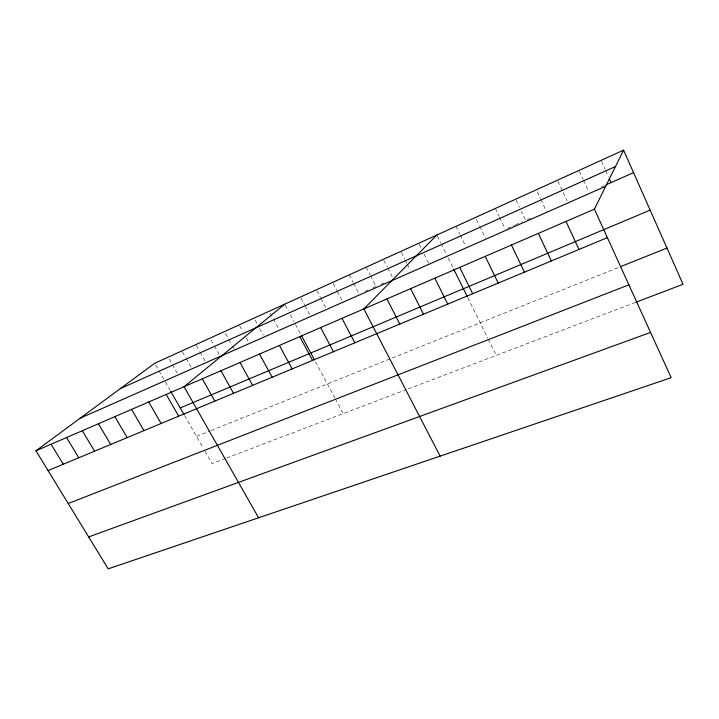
<?xml version="1.0" encoding="UTF-8"?>
<svg xmlns="http://www.w3.org/2000/svg" width="719" height="719" viewBox="0 0 719 719"><rect width="100%" height="100%" fill="white"/><g stroke="black" fill="none" stroke-linecap="round" stroke-linejoin="round"><path stroke-width="0.54" stroke-dasharray="3.6 2.7" d="M365.081 291.285L368.065 289.973M373.035 287.771L376.019 286.459M381.079 284.221L384.117 282.873M507.353 228.426L514.453 225.281M515.469 224.84L522.569 221.695M530.541 218.172L525.616 220.356L521.338 211.296M601.048 187.021L604.05 185.691M196.485 436.343L210.092 430.897M211.071 430.501L390.183 358.835M392.259 357.999L619.41 267.1M225.694 458.354L212.051 463.548L204.286 449.986M226.683 457.976L406.154 389.671M408.239 388.88L634.464 302.78M155.744 365.153L158.405 369.809M158.935 370.734L163.725 379.102M165.325 381.897L170.133 390.3M184.576 415.546L203.171 448.036M169.244 359.042L171.913 363.733M172.443 364.668L177.242 373.116M182.428 351.87L185.637 357.559M186.176 358.502L191.524 367.984M196.377 345.542L199.594 351.285M200.134 352.238L204.96 360.848M211.098 340.069L213.795 344.904M214.325 345.866L219.169 354.566M225.532 333.535L228.22 338.415M228.759 339.386L231.994 345.246M232.534 346.216L234.151 349.146M239.634 325.851L242.698 331.45M246.284 337.984L248.846 342.648M255.065 320.018L257.627 324.727M259.685 328.502L263.271 335.108M270.245 313.133L272.816 317.897M273.337 318.85L278.99 329.329M285.182 305.171L288.274 310.95M290.332 314.796L293.936 321.537M295.482 324.413L300.596 333.976M315.461 361.738L334.829 397.913M335.324 398.847L343.233 413.623M300.901 298.034L304.514 304.847M305.036 305.818L310.195 315.542M316.899 290.773L320.521 297.657M321.042 298.637L326.21 308.46M333.185 283.376L336.816 290.332M337.337 291.33L342.523 301.261M349.254 274.847L353.2 282.477M353.694 283.43L359.123 293.927M366.133 267.171L370.087 274.883M370.582 275.853L375.525 285.488M383.829 260.332L387.298 267.153M387.793 268.124L392.736 277.876M401.346 252.378L404.815 259.271M405.318 260.26L406.801 263.217M407.296 264.206L410.27 270.119M419.195 244.271L421.676 249.259M424.165 254.238L428.632 263.208M437.359 235.967L440.675 242.689M441.151 243.651L446.832 255.164M448.297 258.139L453.186 268.052M467.853 297.792L487.779 338.2M488.255 339.161L496.254 355.384M455.99 226.323L459.783 234.097M460.259 235.068L465.939 246.725M476.427 219.439L479.267 225.335M479.744 226.314L485.442 238.106M495.355 208.429L499.148 216.392M499.624 217.381L505.322 229.316M516.107 200.224L519.433 207.27M537.246 191.748L540.418 198.561M540.877 199.531L546.314 211.206M557.926 181.179L566.994 200.88M579.496 171.383L583.127 179.364M583.585 180.361L588.573 191.335M601.533 161.38L605.164 169.468M605.614 170.475L608.337 176.532"/><path stroke-width="1.08" d="M594.406 209.139L671.178 377.682L108.183 568.855L35.95 450.786L594.406 209.139L623.58 150.145L683.05 284.293L635.488 302.393M436.891 235.014L363.868 308.891L440.136 456.143M284.67 304.209L184.055 386.705L258.588 517.788M35.95 450.786L154.675 363.302L623.58 150.145M120.28 388.646L615.491 166.502M606.054 184.81L633.565 172.65M80.231 418.152L605.704 186.293M180.235 407.952L650.165 210.11M48.056 470.568L607.384 237.621M620.434 266.686L666.989 248.055M68.206 503.516L628.882 284.823M88.644 536.931L650.569 332.439M51.103 444.225L63.254 464.24M66.561 437.538L78.757 457.778M82.326 430.717L94.575 451.19M98.413 423.752L110.708 444.477M114.833 416.652L127.182 437.619M131.604 409.399L143.989 430.618M148.716 401.993L161.146 423.464M166.197 394.425L178.672 416.166M170.664 391.235L184.037 414.593M202.291 378.805L214.855 401.103M220.94 370.743L233.54 393.32M239.993 362.493L252.639 385.366M259.487 354.063L272.159 377.232M279.412 345.444L292.13 368.919M299.796 336.618L312.549 360.408M301.621 335.881L314.419 359.788M320.656 327.594L333.445 351.708M342.01 318.355L354.827 342.801M386.939 298.915L399.809 324.071M410.594 288.678L423.491 314.203M434.851 278.181L447.766 304.101M459.729 267.414L472.662 293.729M453.671 269.041L467.359 296.785M485.253 256.368L498.204 283.088M511.461 245.035L524.421 272.168M538.369 233.387L551.338 260.961M566.006 221.434L578.984 249.448M609.245 178.555L611.06 182.599"/></g></svg>
